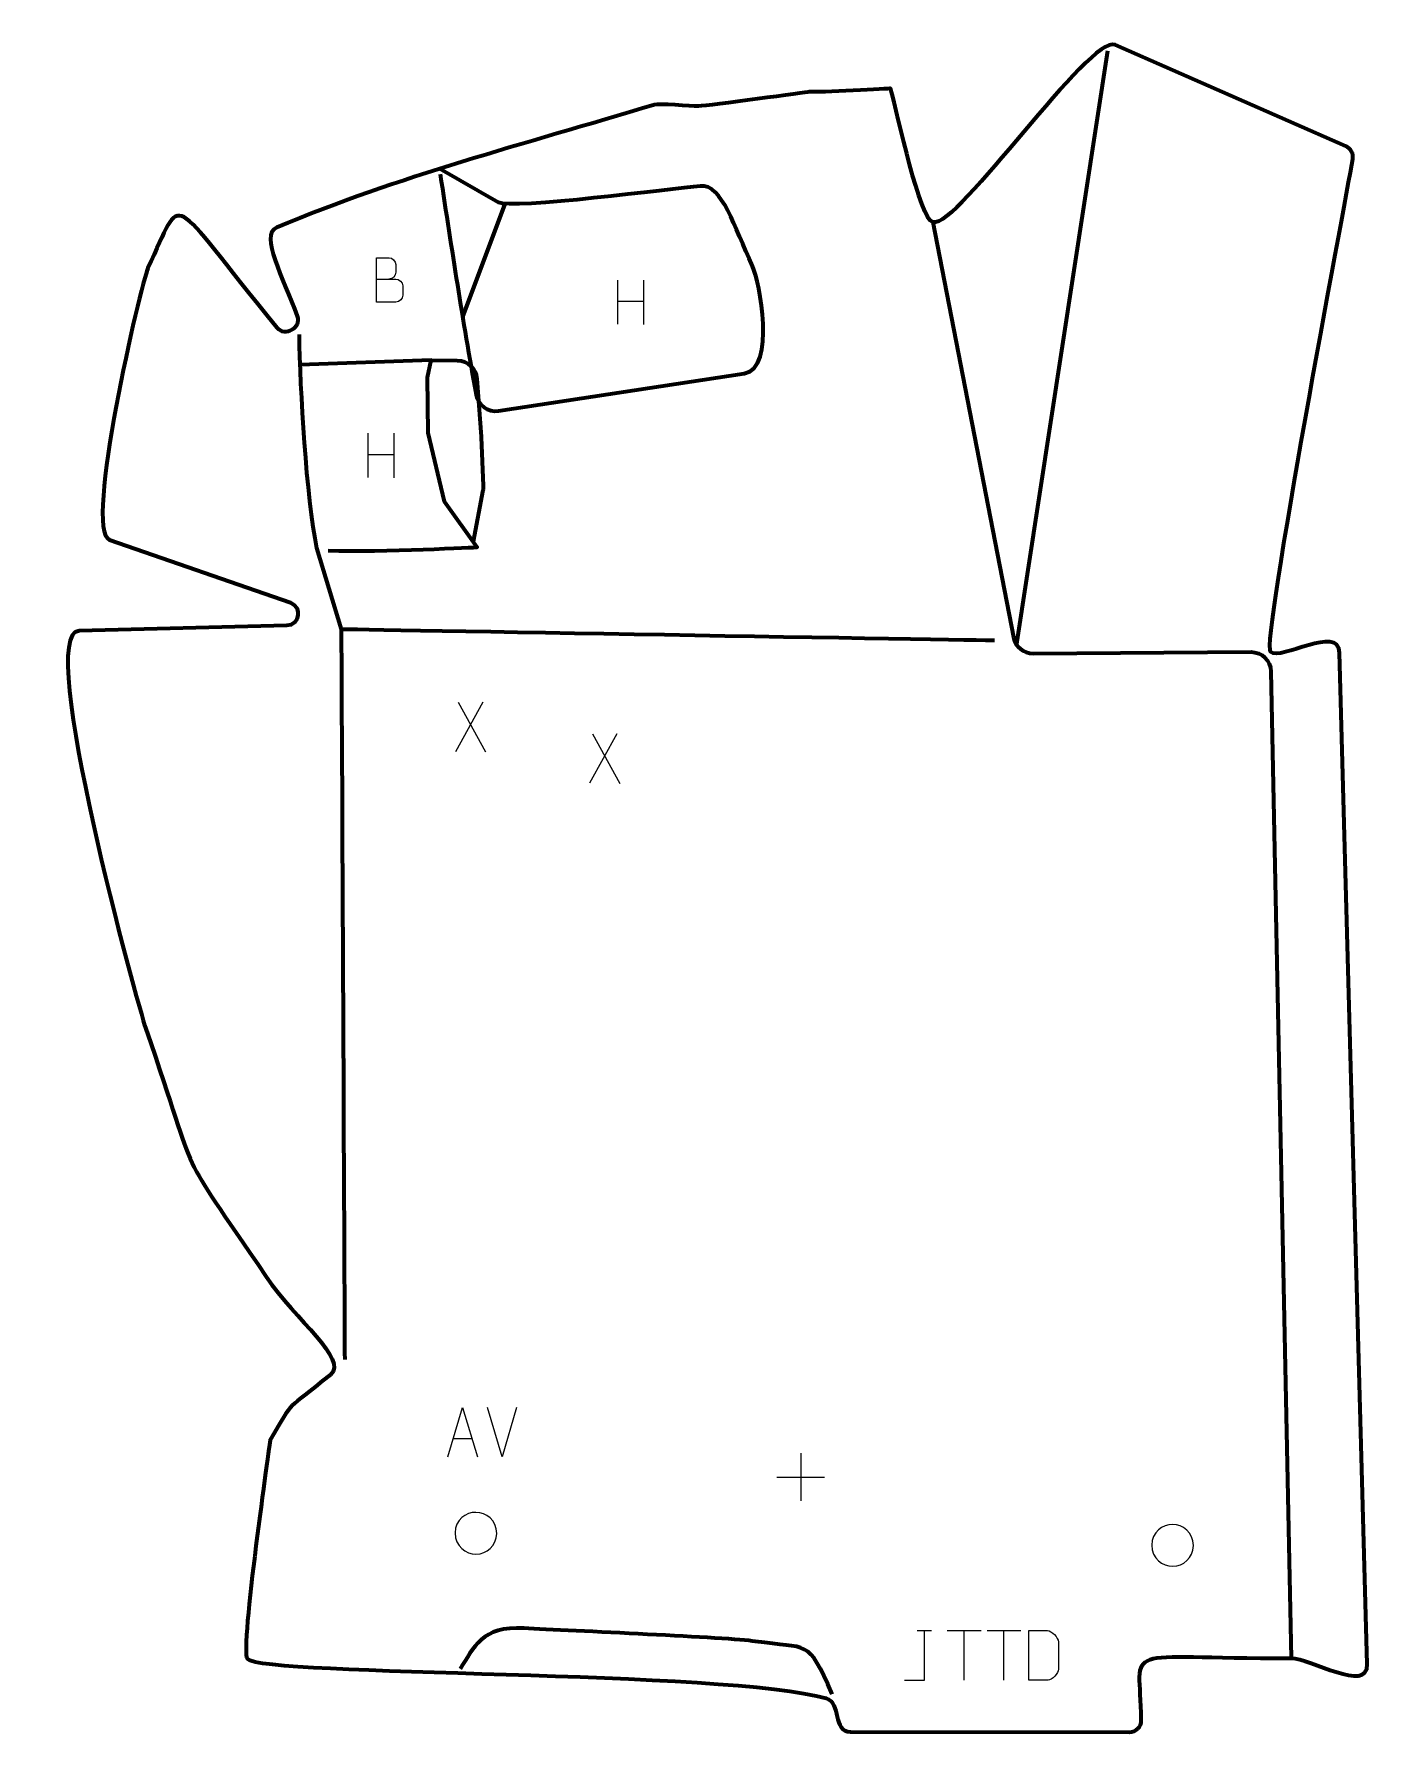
# Model space of a CAD drawing. Header units: millimetres. Extents: x -344 to 327, y -425 to 430.
import ezdxf

# ---------------------------------------------------------------- set-up
doc = ezdxf.new("R2010")
doc.units = ezdxf.units.MM
doc.header["$MEASUREMENT"] = 0
for name, color, linetype in [('layer 1', 7, 'Continuous'), ('layer 2', 7, 'Continuous'), ('layer 3', 7, 'Continuous')]:
    doc.layers.add(name, color=color, linetype=linetype)

msp = doc.modelspace()

# ---------------------------------------------------------------- linework, layer by layer
at = {"layer": 'layer 1', "color": 250, "lineweight": 9}
for points, knots in [([(-171.7967, 306.7576), (-168.5377, 306.758), (-165.2783, 306.758), (-162.0186, 306.7576), (-162.0186, 306.7576), (-160.2493, 306.7421), (-158.5264, 305.1871), (-158.5264, 303.3513), (-158.5264, 303.3513), (-158.5267, 302.3405), (-158.5267, 299.6092), (-158.5264, 298.5981), (-158.5264, 298.5981), (-158.5105, 296.934), (-159.8918, 295.1302), (-161.9712, 295.1454), (-161.9712, 295.1454), (-165.2312, 295.1457), (-168.4909, 295.1457), (-171.7502, 295.1454), (-171.7502, 295.1454), (-171.7502, 302.5958), (-171.7502, 310.0459), (-171.7502, 317.4957), (-171.7502, 317.4957), (-169.6241, 317.4957), (-167.4977, 317.4957), (-165.3712, 317.4957), (-165.3712, 317.4957), (-163.8657, 317.5115), (-161.9877, 315.8003), (-161.9718, 314.0426), (-161.9718, 314.0426), (-161.9722, 312.192), (-161.9722, 312.0613), (-161.9718, 310.2104), (-161.9718, 310.2104), (-161.9564, 308.3598), (-163.6173, 306.7421), (-165.4177, 306.7576)], [0, 0, 0, 0, 0.09090909, 0.09090909, 0.09090909, 0.09090909, 0.18181818, 0.18181818, 0.18181818, 0.18181818, 0.27272727, 0.27272727, 0.27272727, 0.27272727, 0.36363636, 0.36363636, 0.36363636, 0.36363636, 0.45454545, 0.45454545, 0.45454545, 0.45454545, 0.54545455, 0.54545455, 0.54545455, 0.54545455, 0.63636364, 0.63636364, 0.63636364, 0.63636364, 0.72727273, 0.72727273, 0.72727273, 0.72727273, 0.81818182, 0.81818182, 0.81818182, 0.81818182, 1, 1, 1, 1]), ([(-135.8597, -286.3993), (-135.8597, -286.3993), (-128.4887, -261.4458), (-128.4887, -261.4458), (-128.4887, -261.4458), (-128.4887, -261.4458), (-120.9188, -286.3993), (-120.9188, -286.3993)], [0, 0, 0, 0, 0.33333333, 0.33333333, 0.33333333, 0.33333333, 1, 1, 1, 1])]:
    msp.add_open_spline(points, degree=3, knots=knots, dxfattribs=at)
for points in [[(-50.4049, 306.2853), (-50.4049, 306.2853), (-50.4049, 284.0926), (-50.4049, 284.0926)], [(-37.2892, 306.2853), (-37.2892, 306.2853), (-37.2892, 283.935), (-37.2892, 283.935)], [(-50.3874, 295.6429), (-50.3874, 295.6429), (-37.2892, 295.6429), (-37.2892, 295.6429)], [(-176.0827, 229.0858), (-176.0827, 229.0858), (-176.0827, 206.8931), (-176.0827, 206.8931)], [(-162.967, 229.0858), (-162.967, 229.0858), (-162.967, 206.7355), (-162.967, 206.7355)], [(-176.0652, 218.4434), (-176.0652, 218.4434), (-162.967, 218.4434), (-162.967, 218.4434)], [(-118.2227, 93.6223), (-118.2227, 93.6223), (-131.9633, 68.7265), (-131.9633, 68.7265)], [(-130.5087, 93.6223), (-130.5087, 93.6223), (-116.7681, 68.6688), (-116.7681, 68.6688)], [(-50.6659, 77.7474), (-50.6659, 77.7474), (-64.4065, 52.8516), (-64.4065, 52.8516)], [(-62.9519, 77.7474), (-62.9519, 77.7474), (-49.2113, 52.7939), (-49.2113, 52.7939)], [(-108.5002, -286.4066), (-108.5002, -286.4066), (-115.822, -261.453), (-115.822, -261.453)], [(-101.1783, -261.453), (-101.1783, -261.453), (-108.5001, -286.4066), (-108.5001, -286.4066)], [(-133.1371, -277.1499), (-133.1371, -277.1499), (-123.6414, -277.1499), (-123.6414, -277.1499)], [(41.8783, -284.5097), (41.8783, -284.5097), (41.8783, -308.4876), (41.8783, -308.4876)], [(29.8894, -296.4987), (29.8894, -296.4987), (53.8673, -296.4987), (53.8673, -296.4987)]]:
    msp.add_open_spline(points, degree=3, dxfattribs=at)
at = {"layer": 'layer 2', "color": 230, "lineweight": 200}
msp.add_open_spline([(-221.9422, 332.6547), (-159.8944, 358.8527), (-98.6694, 374.1861), (-31.9778, 394.5686), (-31.9778, 394.5686), (-29.5709, 395.3042), (-13.4361, 393.703), (-9.5966, 393.8166), (-9.5966, 393.8166), (-4.6405, 393.9634), (46.0358, 401.0168), (46.0718, 401.0134), (46.0718, 401.0134), (50.5168, 400.5901), (87.1352, 402.7068), (87.1352, 402.7068), (87.1352, 402.7068), (90.8761, 388.7087), (101.7921, 336.9475), (108.3634, 335.3353), (108.3634, 335.3353), (120.8408, 332.2741), (187.5434, 430.1869), (200.0742, 424.6887), (200.0742, 424.6887), (200.0742, 424.6887), (316.2889, 373.6966), (316.2889, 373.6966), (316.2889, 373.6966), (318.854, 372.5711), (320.2727, 369.9214), (319.7873, 367.1626), (319.7873, 367.1626), (315.5948, 343.3336), (273.7853, 123.3355), (278.4025, 119.0252), (278.4025, 119.0252), (283.5064, 114.2606), (312.684, 133.0235), (313.0822, 118.4991), (313.0822, 118.4991), (313.0822, 118.4991), (327.0433, -390.7643), (327.0433, -390.7643), (327.0433, -390.7643), (327.4503, -405.6055), (298.4301, -387.6086), (288.6878, -387.6625), (288.6878, -387.6625), (200.3841, -388.1512), (212.8647, -378.7457), (213.325, -418.8376), (213.325, -418.8376), (213.3636, -422.1994), (210.6832, -424.9089), (207.3212, -424.9065), (207.3212, -424.9065), (207.3212, -424.9065), (66.9743, -424.8082), (66.9743, -424.8082), (66.9743, -424.8082), (57.7865, -424.8018), (62.296, -410.1408), (54.6705, -407.8981), (54.6705, -407.8981), (6.1369, -393.6248), (-229.2757, -396.8268), (-236.7972, -387.959), (-236.7972, -387.959), (-240.5472, -383.5377), (-225.1803, -277.7865), (-225.1722, -277.7728), (-225.1722, -277.7728), (-212.4304, -256.1668), (-218.5524, -264.3798), (-194.876, -244.9728), (-194.876, -244.9728), (-185.6058, -237.3742), (-212.5261, -217.3742), (-227.2309, -195.6706), (-227.2309, -195.6706), (-274.8175, -125.4347), (-258.7397, -154.6913), (-287.9763, -70.3525), (-287.9763, -70.3525), (-291.1573, -61.1763), (-344.1346, 128.9997), (-321.4241, 129.582), (-321.4241, 129.582), (-321.4241, 129.582), (-216.843, 132.2648), (-216.843, 132.2648), (-216.843, 132.2648), (-210.465, 132.4284), (-209.0194, 141.7652), (-215.049, 143.8588), (-215.049, 143.8588), (-215.049, 143.8588), (-306.0661, 175.462), (-306.0661, 175.462), (-306.0661, 175.462), (-319.4741, 180.1178), (-290.3195, 304.5397), (-286.7375, 312.2215), (-286.7375, 312.2215), (-268.3275, 351.7029), (-278.1904, 351.1576), (-221.6734, 282.1564), (-221.6734, 282.1564), (-217.8, 277.4275), (-209.409, 282.1315), (-211.6127, 288.1096), (-211.6127, 288.1096), (-218.7643, 307.5105), (-230.7266, 328.9456), (-221.9422, 332.6547)], degree=3, knots=[0, 0, 0, 0, 0.03333333, 0.03333333, 0.03333333, 0.03333333, 0.06666667, 0.06666667, 0.06666667, 0.06666667, 0.1, 0.1, 0.1, 0.1, 0.13333333, 0.13333333, 0.13333333, 0.13333333, 0.16666667, 0.16666667, 0.16666667, 0.16666667, 0.2, 0.2, 0.2, 0.2, 0.23333333, 0.23333333, 0.23333333, 0.23333333, 0.26666667, 0.26666667, 0.26666667, 0.26666667, 0.3, 0.3, 0.3, 0.3, 0.33333333, 0.33333333, 0.33333333, 0.33333333, 0.36666667, 0.36666667, 0.36666667, 0.36666667, 0.4, 0.4, 0.4, 0.4, 0.43333333, 0.43333333, 0.43333333, 0.43333333, 0.46666667, 0.46666667, 0.46666667, 0.46666667, 0.5, 0.5, 0.5, 0.5, 0.53333333, 0.53333333, 0.53333333, 0.53333333, 0.56666667, 0.56666667, 0.56666667, 0.56666667, 0.6, 0.6, 0.6, 0.6, 0.63333333, 0.63333333, 0.63333333, 0.63333333, 0.66666667, 0.66666667, 0.66666667, 0.66666667, 0.7, 0.7, 0.7, 0.7, 0.73333333, 0.73333333, 0.73333333, 0.73333333, 0.76666667, 0.76666667, 0.76666667, 0.76666667, 0.8, 0.8, 0.8, 0.8, 0.83333333, 0.83333333, 0.83333333, 0.83333333, 0.86666667, 0.86666667, 0.86666667, 0.86666667, 0.9, 0.9, 0.9, 0.9, 0.93333333, 0.93333333, 0.93333333, 0.93333333, 1, 1, 1, 1], dxfattribs=at)
at = {"layer": 'layer 3', "color": 142, "lineweight": 200}
for points in [[(196.2446, 421.67), (196.2446, 421.67), (150.2949, 121.9851), (150.2949, 121.9851)], [(-107.1505, 344.691), (-107.1505, 344.691), (-128.366, 287.8039), (-128.366, 287.8039)], [(139.4475, 124.7209), (134.5086, 124.7209), (-189.3415, 130.3654), (-189.3415, 130.3654)]]:
    msp.add_open_spline(points, degree=3, dxfattribs=at)
for points, knots in [([(-139.6648, 359.6032), (-133.6289, 320.3702), (-128.5597, 287.2476), (-121.5996, 248.4901), (-121.5996, 248.4901), (-120.6424, 243.1599), (-115.603, 239.5555), (-110.2495, 240.3719), (-110.2495, 240.3719), (-110.2495, 240.3719), (13.4585, 259.2378), (13.4585, 259.2378), (13.4585, 259.2378), (29.6449, 261.7063), (21.2057, 305.5761), (17.5617, 313.32), (17.5617, 313.32), (8.253, 333.1019), (2.4375, 354.7282), (-8.762, 353.6082), (-8.762, 353.6082), (-22.2314, 352.2612), (-103.9902, 341.6717), (-110.3479, 345.3323), (-110.3479, 345.3323), (-110.3479, 345.3323), (-139.8544, 362.3215), (-139.8544, 362.3215)], [0, 0, 0, 0, 0.125, 0.125, 0.125, 0.125, 0.25, 0.25, 0.25, 0.25, 0.375, 0.375, 0.375, 0.375, 0.5, 0.5, 0.5, 0.5, 0.625, 0.625, 0.625, 0.625, 0.75, 0.75, 0.75, 0.75, 1, 1, 1, 1]), ([(108.3634, 335.3353), (108.3634, 335.3353), (148.9591, 126.3751), (148.9591, 126.3751), (148.9591, 126.3751), (149.8853, 121.6075), (153.981, 118.2521), (158.8377, 118.2822), (158.8377, 118.2822), (158.8377, 118.2822), (268.5425, 118.9638), (268.5425, 118.9638), (268.5425, 118.9638), (274.0008, 118.9978), (278.4918, 114.6244), (278.6026, 109.1671), (278.6026, 109.1671), (278.6026, 109.1671), (288.6878, -387.6625), (288.6878, -387.6625)], [0, 0, 0, 0, 0.16666667, 0.16666667, 0.16666667, 0.16666667, 0.33333333, 0.33333333, 0.33333333, 0.33333333, 0.5, 0.5, 0.5, 0.5, 0.66666667, 0.66666667, 0.66666667, 0.66666667, 1, 1, 1, 1]), ([(-187.5508, -237.2908), (-187.6896, -211.7904), (-189.2085, 129.4655), (-189.3415, 130.3654), (-189.3415, 130.3654), (-189.3415, 130.3654), (-201.6621, 171.2255), (-201.6621, 171.2255), (-201.6621, 171.2255), (-206.9365, 196.4937), (-210.1756, 251.5994), (-210.4815, 278.8227)], [0, 0, 0, 0, 0.25, 0.25, 0.25, 0.25, 0.5, 0.5, 0.5, 0.5, 1, 1, 1, 1]), ([(-196.1069, 169.9962), (-168.5903, 169.2906), (-120.9652, 171.76), (-120.9652, 171.76), (-120.9652, 171.76), (-120.9652, 171.76), (-137.5458, 194.6907), (-137.5458, 194.6907), (-137.5458, 194.6907), (-137.5458, 194.6907), (-145.6597, 229.2629), (-145.6597, 229.2629), (-145.6597, 229.2629), (-145.6597, 229.2629), (-146.0125, 257.1324), (-146.0125, 257.1324), (-146.0125, 257.1324), (-146.0125, 257.1324), (-144.2486, 265.9518), (-144.2486, 265.9518), (-144.2486, 265.9518), (-144.2486, 265.9518), (-210.1047, 263.6128), (-210.1047, 263.6128)], [0, 0, 0, 0, 0.14285714, 0.14285714, 0.14285714, 0.14285714, 0.28571429, 0.28571429, 0.28571429, 0.28571429, 0.42857143, 0.42857143, 0.42857143, 0.42857143, 0.57142857, 0.57142857, 0.57142857, 0.57142857, 0.71428571, 0.71428571, 0.71428571, 0.71428571, 1, 1, 1, 1]), ([(-144.2486, 265.9518), (-144.2486, 265.9518), (-131.059, 265.8349), (-131.059, 265.8349), (-131.059, 265.8349), (-125.8394, 265.7886), (-121.5566, 261.7731), (-121.1745, 256.5672), (-121.1745, 256.5672), (-121.1745, 256.5672), (-119.0382, 227.4609), (-119.0382, 227.4609), (-119.0382, 227.4609), (-119.0299, 227.3483), (-119.0244, 227.2523), (-119.0198, 227.1396), (-119.0198, 227.1396), (-119.0198, 227.1396), (-118.0143, 202.6722), (-118.0143, 202.6722), (-118.0143, 202.6722), (-117.982, 201.8868), (-118.0299, 201.2137), (-118.173, 200.4407), (-118.173, 200.4407), (-118.173, 200.4407), (-122.9705, 174.5331), (-122.9705, 174.5331)], [0, 0, 0, 0, 0.125, 0.125, 0.125, 0.125, 0.25, 0.25, 0.25, 0.25, 0.375, 0.375, 0.375, 0.375, 0.5, 0.5, 0.5, 0.5, 0.625, 0.625, 0.625, 0.625, 0.75, 0.75, 0.75, 0.75, 1, 1, 1, 1]), ([(57.7471, -405.801), (45.1207, -377.1918), (45.7626, -383.2966), (18.8579, -379.2531), (18.8579, -379.2531), (6.2341, -377.3559), (-74.2913, -373.908), (-97.3394, -372.6227), (-97.3394, -372.6227), (-118.794, -371.4263), (-122.8041, -382.4518), (-129.5781, -393.101)], [0, 0, 0, 0, 0.25, 0.25, 0.25, 0.25, 0.5, 0.5, 0.5, 0.5, 1, 1, 1, 1])]:
    msp.add_open_spline(points, degree=3, knots=knots, dxfattribs=at)
at = {"layer": 'layer 3', "color": 250, "lineweight": 9}
for points, knots in [([(-132.162, -324.679), (-132.0913, -318.0386), (-126.8173, -314.1926), (-121.662, -314.2896), (-121.662, -314.2896), (-116.5067, -314.1926), (-111.2327, -318.256), (-111.162, -324.8964), (-111.162, -324.8964), (-111.5322, -331.2257), (-115.9741, -335.2564), (-121.662, -335.2858), (-121.662, -335.2858), (-126.8173, -335.3828), (-132.0913, -331.3194), (-132.162, -324.679)], [0, 0, 0, 0, 0.2, 0.2, 0.2, 0.2, 0.4, 0.4, 0.4, 0.4, 0.6, 0.6, 0.6, 0.6, 1, 1, 1, 1]), ([(218.5699, -330.8173), (218.6406, -324.1769), (223.9146, -320.3309), (229.0699, -320.4279), (229.0699, -320.4279), (234.2252, -320.3309), (239.4992, -324.3943), (239.5699, -331.0347), (239.5699, -331.0347), (239.1997, -337.364), (234.7578, -341.3947), (229.0699, -341.4241), (229.0699, -341.4241), (223.9146, -341.5211), (218.6406, -337.4577), (218.5699, -330.8173)], [0, 0, 0, 0, 0.2, 0.2, 0.2, 0.2, 0.4, 0.4, 0.4, 0.4, 0.6, 0.6, 0.6, 0.6, 1, 1, 1, 1]), ([(94.1147, -398.7339), (94.1147, -398.7339), (104.1367, -398.7339), (104.1367, -398.7339), (104.1367, -398.7339), (104.1367, -398.7339), (104.1367, -373.7803), (104.1367, -373.7803)], [0, 0, 0, 0, 0.33333333, 0.33333333, 0.33333333, 0.33333333, 1, 1, 1, 1]), ([(156.7444, -398.7057), (159.0762, -398.7053), (164.0264, -398.7293), (166.3579, -398.7296), (166.3579, -398.7296), (168.2829, -398.835), (171.6015, -395.2934), (171.5903, -393.2761), (171.5903, -393.2761), (171.5899, -387.506), (171.5899, -385.3363), (171.5903, -379.567), (171.5903, -379.567), (171.586, -377.4289), (168.2115, -373.7688), (166.0591, -373.7823), (166.0591, -373.7823), (163.7334, -373.7823), (159.0091, -373.7823), (156.683, -373.7823), (156.683, -373.7823), (156.6834, -379.5292), (156.7447, -392.9584), (156.7444, -398.7057)], [0, 0, 0, 0, 0.14285714, 0.14285714, 0.14285714, 0.14285714, 0.28571429, 0.28571429, 0.28571429, 0.28571429, 0.42857143, 0.42857143, 0.42857143, 0.42857143, 0.57142857, 0.57142857, 0.57142857, 0.57142857, 0.71428571, 0.71428571, 0.71428571, 0.71428571, 1, 1, 1, 1])]:
    msp.add_open_spline(points, degree=3, knots=knots, dxfattribs=at)
for points in [[(100.5526, -373.7803), (100.5526, -373.7803), (107.7208, -373.7803), (107.7208, -373.7803)], [(115.6431, -373.8038), (115.6431, -373.8038), (132.6303, -373.8038), (132.6303, -373.8038)], [(124.1369, -398.7338), (124.1369, -398.7338), (124.1369, -373.7803), (124.1369, -373.7803)], [(135.6431, -373.8038), (135.6431, -373.8038), (152.6303, -373.8038), (152.6303, -373.8038)], [(144.1369, -398.7338), (144.1369, -398.7338), (144.1369, -373.7803), (144.1369, -373.7803)]]:
    msp.add_open_spline(points, degree=3, dxfattribs=at)

doc.saveas('drawing.dxf')
